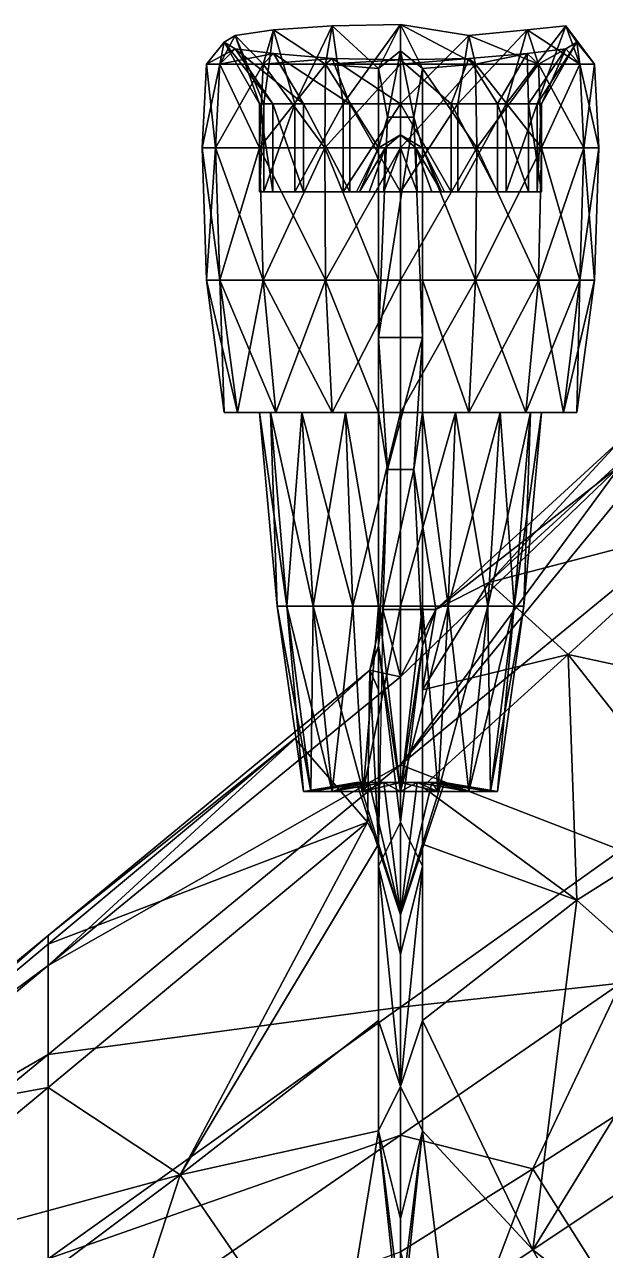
# Model space of a CAD drawing. Header units: metres. Extents: x -98 to 98, y -139 to 92.
# Drawn here: x -79.53 to -66.35, y -44.72 to -16.9 of the extents above; entities that cross this region are included whole.
import ezdxf

# ---------------------------------------------------------------- set-up
doc = ezdxf.new("R2010")
doc.units = ezdxf.units.M

msp = doc.modelspace()

# ---------------------------------------------------------------- linework, layer by layer
for points in [[(-73.4, -18.7, -8.1), (-73.88, -17.02, -7.6), (-72.55, -16.93, -6.7)], [(-72.55, -16.93, -6.7), (-73.88, -17.02, -7.6), (-72.7, -17.8, -6.12)], [(-72.3, -18.7, -7.3), (-73.4, -18.7, -8.1), (-72.55, -16.93, -6.7)], [(-72.55, -16.93, -6.7), (-72.7, -17.8, -6.12), (-71.5, -17.9, -5.8)], [(-72.3, -18.7, -7.3), (-72.55, -16.93, -6.7), (-71, -16.9, -6.4)], [(-71, -16.9, -6.4), (-72.55, -16.93, -6.7), (-71.5, -17.9, -5.8)], [(-71, -18.7, -7), (-72.3, -18.7, -7.3), (-71, -16.9, -6.4)], [(-71, -16.9, -6.4), (-71.5, -17.9, -5.8), (-71, -17.5, -5.6)], [(-71, -18.7, -7), (-71, -16.9, -6.4), (-69.45, -17.15, -6.7)], [(-69.45, -17.15, -6.7), (-71, -16.9, -6.4), (-69.3, -17.8, -6.12)], [(-71, -16.9, -6.4), (-70.5, -17.9, -5.8), (-69.3, -17.8, -6.12)], [(-70.5, -17.9, -5.8), (-71, -16.9, -6.4), (-71, -17.5, -5.6)], [(-67.9, -18.7, -9.15), (-68.6, -18.7, -8.1), (-67.25, -16.93, -8.9)], [(-68.6, -18.7, -8.1), (-68.13, -17.02, -7.6), (-67.25, -16.93, -8.9)], [(-67.25, -16.93, -8.9), (-68.13, -17.02, -7.6), (-66.93, -17.8, -8.5)], [(-67.9, -18.7, -9.15), (-67.25, -16.93, -8.9), (-67, -17.3, -10.4)], [(-67, -17.3, -10.4), (-67.25, -16.93, -8.9), (-66.6, -17.8, -10.2)], [(-67.25, -16.93, -8.9), (-66.93, -17.8, -8.5), (-66.6, -17.8, -10.2)], [(-74.75, -17.15, -8.9), (-75.1, -17.8, -8.5), (-74.12, -17.8, -7.08)], [(-74.75, -17.15, -8.9), (-75, -17.3, -10.4), (-75.1, -17.8, -8.5)], [(-74.2, -18.7, -10.2), (-75, -17.3, -10.4), (-74.75, -17.15, -8.9)], [(-74.1, -18.7, -9.15), (-74.75, -17.15, -8.9), (-73.88, -17.02, -7.6)], [(-73.88, -17.02, -7.6), (-74.75, -17.15, -8.9), (-74.12, -17.8, -7.08)], [(-74.1, -18.7, -9.15), (-74.2, -18.7, -10.2), (-74.75, -17.15, -8.9)], [(-73.88, -17.02, -7.6), (-74.12, -17.8, -7.08), (-72.7, -17.8, -6.12)], [(-73.4, -18.7, -8.1), (-74.1, -18.7, -9.15), (-73.88, -17.02, -7.6)], [(-69.7, -18.7, -7.3), (-71, -18.7, -7), (-69.45, -17.15, -6.7)], [(-68.6, -18.7, -8.1), (-69.7, -18.7, -7.3), (-68.13, -17.02, -7.6)], [(-69.7, -18.7, -7.3), (-69.45, -17.15, -6.7), (-68.13, -17.02, -7.6)], [(-68.13, -17.02, -7.6), (-69.45, -17.15, -6.7), (-67.87, -17.8, -7.08)], [(-69.45, -17.15, -6.7), (-69.3, -17.8, -6.12), (-67.87, -17.8, -7.08)], [(-68.13, -17.02, -7.6), (-67.87, -17.8, -7.08), (-66.93, -17.8, -8.5)], [(-75, -17.3, -10.4), (-75.4, -17.8, -10.2), (-75.1, -17.8, -8.5)], [(-75, -17.3, -10.4), (-74.75, -17.45, -11.9), (-75.4, -17.8, -10.2)], [(-74.75, -17.45, -11.9), (-75.1, -17.8, -11.9), (-75.4, -17.8, -10.2)], [(-74.75, -17.45, -11.9), (-73.88, -17.56, -13), (-75.1, -17.8, -11.9)], [(-74.2, -18.7, -10.2), (-73.9, -18.7, -11.6), (-75, -17.3, -10.4)], [(-73.9, -18.7, -11.6), (-74.75, -17.45, -11.9), (-75, -17.3, -10.4)], [(-73.9, -18.7, -11.6), (-73.2, -18.7, -12.6), (-74.75, -17.45, -11.9)], [(-73.2, -18.7, -12.6), (-73.88, -17.56, -13), (-74.75, -17.45, -11.9)], [(-71, -17.5, -5.6), (-71.5, -17.9, -5.8), (-71.3, -19, -4.8)], [(-71, -17.5, -5.6), (-71.3, -19, -4.8), (-70.7, -19, -4.8)], [(-70.5, -17.9, -5.8), (-71, -17.5, -5.6), (-70.7, -19, -4.8)], [(-68.1, -18.7, -11.6), (-67.25, -17.45, -11.9), (-68.13, -17.56, -13)], [(-68.13, -17.56, -13), (-67.25, -17.45, -11.9), (-67.87, -17.8, -13.33)], [(-68.1, -18.7, -11.6), (-67.8, -18.7, -10.2), (-67.25, -17.45, -11.9)], [(-67.8, -18.7, -10.2), (-67.9, -18.7, -9.15), (-67, -17.3, -10.4)], [(-67.25, -17.45, -11.9), (-66.93, -17.8, -11.9), (-67.87, -17.8, -13.33)], [(-67.8, -18.7, -10.2), (-67, -17.3, -10.4), (-67.25, -17.45, -11.9)], [(-67.25, -17.45, -11.9), (-67, -17.3, -10.4), (-66.93, -17.8, -11.9)], [(-67, -17.3, -10.4), (-66.6, -17.8, -10.2), (-66.93, -17.8, -11.9)], [(-75.2, -19.7, -11.95), (-75.5, -19.7, -10.2), (-75.1, -17.8, -11.9)], [(-75.5, -19.7, -10.2), (-75.4, -17.8, -10.2), (-75.1, -17.8, -11.9)], [(-75.5, -19.7, -10.2), (-75.2, -19.7, -8.46), (-75.4, -17.8, -10.2)], [(-75.2, -19.7, -8.46), (-75.1, -17.8, -8.5), (-75.4, -17.8, -10.2)], [(-74.2, -19.7, -13.4), (-75.2, -19.7, -11.95), (-74.12, -17.8, -13.33)], [(-75.2, -19.7, -11.95), (-75.1, -17.8, -11.9), (-74.12, -17.8, -13.33)], [(-75.2, -19.7, -8.46), (-74.2, -19.7, -7), (-75.1, -17.8, -8.5)], [(-73.88, -17.56, -13), (-74.12, -17.8, -13.33), (-75.1, -17.8, -11.9)], [(-74.2, -19.7, -7), (-74.12, -17.8, -7.08), (-75.1, -17.8, -8.5)], [(-72.72, -19.7, -14.37), (-74.2, -19.7, -13.4), (-72.7, -17.8, -14.28)], [(-74.2, -19.7, -13.4), (-74.12, -17.8, -13.33), (-72.7, -17.8, -14.28)], [(-74.2, -19.7, -7), (-72.72, -19.7, -6.02), (-74.12, -17.8, -7.08)], [(-73.88, -17.56, -13), (-72.55, -17.67, -14.1), (-74.12, -17.8, -13.33)], [(-72.55, -17.67, -14.1), (-72.7, -17.8, -14.28), (-74.12, -17.8, -13.33)], [(-72.72, -19.7, -6.02), (-72.7, -17.8, -6.12), (-74.12, -17.8, -7.08)], [(-73.2, -18.7, -12.6), (-72.15, -18.7, -13.2), (-73.88, -17.56, -13)], [(-72.15, -18.7, -13.2), (-72.55, -17.67, -14.1), (-73.88, -17.56, -13)], [(-71, -19.7, -14.7), (-72.72, -19.7, -14.37), (-71, -17.8, -14.7)], [(-72.72, -19.7, -14.37), (-72.7, -17.8, -14.28), (-71, -17.8, -14.7)], [(-72.72, -19.7, -6.02), (-71.5, -19.7, -5.7), (-72.7, -17.8, -6.12)], [(-72.55, -17.67, -14.1), (-71, -17.7, -14.4), (-72.7, -17.8, -14.28)], [(-71, -17.7, -14.4), (-71, -17.8, -14.7), (-72.7, -17.8, -14.28)], [(-71.5, -19.7, -5.7), (-71.5, -17.9, -5.8), (-72.7, -17.8, -6.12)], [(-72.15, -18.7, -13.2), (-71, -18.7, -13.4), (-72.55, -17.67, -14.1)], [(-71, -18.7, -13.4), (-71, -17.7, -14.4), (-72.55, -17.67, -14.1)], [(-69.85, -18.7, -13.2), (-69.45, -17.67, -14.1), (-71, -17.7, -14.4)], [(-71, -17.7, -14.4), (-69.45, -17.67, -14.1), (-71, -17.8, -14.7)], [(-69.45, -17.67, -14.1), (-69.3, -17.8, -14.28), (-71, -17.8, -14.7)], [(-71, -18.7, -13.4), (-69.85, -18.7, -13.2), (-71, -17.7, -14.4)], [(-69.27, -19.7, -14.37), (-71, -19.7, -14.7), (-69.3, -17.8, -14.28)], [(-71, -19.7, -14.7), (-71, -17.8, -14.7), (-69.3, -17.8, -14.28)], [(-69.27, -19.7, -6.02), (-69.3, -17.8, -6.12), (-70.5, -17.9, -5.8)], [(-69.85, -18.7, -13.2), (-68.8, -18.7, -12.6), (-69.45, -17.67, -14.1)], [(-68.8, -18.7, -12.6), (-68.13, -17.56, -13), (-69.45, -17.67, -14.1)], [(-69.45, -17.67, -14.1), (-68.13, -17.56, -13), (-69.3, -17.8, -14.28)], [(-68.13, -17.56, -13), (-67.87, -17.8, -13.33), (-69.3, -17.8, -14.28)], [(-69.27, -19.7, -6.02), (-67.8, -19.7, -7), (-69.3, -17.8, -6.12)], [(-67.8, -19.7, -7), (-67.87, -17.8, -7.08), (-69.3, -17.8, -6.12)], [(-69.27, -19.7, -14.37), (-69.3, -17.8, -14.28), (-67.87, -17.8, -13.33)], [(-67.8, -19.7, -13.4), (-69.27, -19.7, -14.37), (-67.87, -17.8, -13.33)], [(-68.8, -18.7, -12.6), (-68.1, -18.7, -11.6), (-68.13, -17.56, -13)], [(-67.8, -19.7, -7), (-66.84, -19.7, -8.46), (-67.87, -17.8, -7.08)], [(-66.84, -19.7, -8.46), (-66.93, -17.8, -8.5), (-67.87, -17.8, -7.08)], [(-67.8, -19.7, -13.4), (-67.87, -17.8, -13.33), (-66.93, -17.8, -11.9)], [(-66.84, -19.7, -11.95), (-67.8, -19.7, -13.4), (-66.93, -17.8, -11.9)], [(-66.84, -19.7, -8.46), (-66.5, -19.7, -10.2), (-66.93, -17.8, -8.5)], [(-66.5, -19.7, -10.2), (-66.6, -17.8, -10.2), (-66.93, -17.8, -8.5)], [(-66.84, -19.7, -11.95), (-66.93, -17.8, -11.9), (-66.6, -17.8, -10.2)], [(-66.5, -19.7, -10.2), (-66.84, -19.7, -11.95), (-66.6, -17.8, -10.2)], [(-71.5, -17.9, -5.8), (-71.5, -19.7, -5.7), (-71.3, -19, -4.8)], [(-70.5, -19.7, -5.7), (-70.5, -17.9, -5.8), (-70.7, -19, -4.8)], [(-70.5, -19.7, -5.7), (-69.27, -19.7, -6.02), (-70.5, -17.9, -5.8)], [(-74.1, -20.7, -9.15), (-74.2, -20.7, -10.2), (-74.1, -18.7, -9.15)], [(-74.2, -20.7, -10.2), (-74.2, -18.7, -10.2), (-74.1, -18.7, -9.15)], [(-74.2, -20.7, -10.2), (-73.9, -20.7, -11.6), (-74.2, -18.7, -10.2)], [(-73.9, -20.7, -11.6), (-73.9, -18.7, -11.6), (-74.2, -18.7, -10.2)], [(-73.4, -20.7, -8.1), (-74.1, -20.7, -9.15), (-73.4, -18.7, -8.1)], [(-74.1, -20.7, -9.15), (-74.1, -18.7, -9.15), (-73.4, -18.7, -8.1)], [(-73.9, -20.7, -11.6), (-73.2, -20.7, -12.6), (-73.9, -18.7, -11.6)], [(-73.2, -20.7, -12.6), (-73.2, -18.7, -12.6), (-73.9, -18.7, -11.6)], [(-72.3, -20.7, -7.3), (-73.4, -20.7, -8.1), (-72.3, -18.7, -7.3)], [(-73.4, -20.7, -8.1), (-73.4, -18.7, -8.1), (-72.3, -18.7, -7.3)], [(-73.2, -20.7, -12.6), (-72.15, -20.7, -13.2), (-73.2, -18.7, -12.6)], [(-72.15, -20.7, -13.2), (-72.15, -18.7, -13.2), (-73.2, -18.7, -12.6)], [(-71, -20.7, -7), (-72.3, -20.7, -7.3), (-71, -18.7, -7)], [(-72.3, -20.7, -7.3), (-72.3, -18.7, -7.3), (-71, -18.7, -7)], [(-72.15, -20.7, -13.2), (-71, -20.7, -13.4), (-72.15, -18.7, -13.2)], [(-71, -20.7, -13.4), (-71, -18.7, -13.4), (-72.15, -18.7, -13.2)], [(-71, -20.7, -13.4), (-69.85, -20.7, -13.2), (-71, -18.7, -13.4)], [(-69.85, -20.7, -13.2), (-69.85, -18.7, -13.2), (-71, -18.7, -13.4)], [(-69.7, -20.7, -7.3), (-71, -20.7, -7), (-69.7, -18.7, -7.3)], [(-71, -20.7, -7), (-71, -18.7, -7), (-69.7, -18.7, -7.3)], [(-69.85, -20.7, -13.2), (-68.8, -20.7, -12.6), (-69.85, -18.7, -13.2)], [(-68.8, -20.7, -12.6), (-68.8, -18.7, -12.6), (-69.85, -18.7, -13.2)], [(-68.6, -20.7, -8.1), (-69.7, -20.7, -7.3), (-68.6, -18.7, -8.1)], [(-69.7, -20.7, -7.3), (-69.7, -18.7, -7.3), (-68.6, -18.7, -8.1)], [(-68.8, -20.7, -12.6), (-68.1, -20.7, -11.6), (-68.8, -18.7, -12.6)], [(-68.1, -20.7, -11.6), (-68.1, -18.7, -11.6), (-68.8, -18.7, -12.6)], [(-67.9, -20.7, -9.15), (-68.6, -20.7, -8.1), (-67.9, -18.7, -9.15)], [(-68.6, -20.7, -8.1), (-68.6, -18.7, -8.1), (-67.9, -18.7, -9.15)], [(-68.1, -20.7, -11.6), (-67.8, -20.7, -10.2), (-68.1, -18.7, -11.6)], [(-67.8, -20.7, -10.2), (-67.8, -18.7, -10.2), (-68.1, -18.7, -11.6)], [(-67.8, -20.7, -10.2), (-67.9, -20.7, -9.15), (-67.8, -18.7, -10.2)], [(-67.9, -20.7, -9.15), (-67.9, -18.7, -9.15), (-67.8, -18.7, -10.2)], [(-71.3, -19, -4.8), (-71.5, -19.7, -5.7), (-71.5, -24, -3.4)], [(-71.5, -24, -3.4), (-70.5, -24, -3.4), (-70.7, -19, -4.8)], [(-71.3, -19, -4.8), (-71.5, -24, -3.4), (-70.7, -19, -4.8)], [(-70.5, -19.7, -5.7), (-70.7, -19, -4.8), (-70.5, -24, -3.4)], [(-71.5, -19.7, -10.2), (-71.35, -19.7, -9.85), (-71, -19.4, -10.2)], [(-71.35, -19.7, -10.55), (-71.5, -19.7, -10.2), (-71, -19.4, -10.2)], [(-71.35, -19.7, -9.85), (-71, -19.7, -9.7), (-71, -19.4, -10.2)], [(-71, -19.7, -10.7), (-71.35, -19.7, -10.55), (-71, -19.4, -10.2)], [(-70.65, -19.7, -10.55), (-71, -19.7, -10.7), (-71, -19.4, -10.2)], [(-70.5, -19.7, -10.2), (-70.65, -19.7, -10.55), (-71, -19.4, -10.2)], [(-70.65, -19.7, -9.85), (-70.5, -19.7, -10.2), (-71, -19.4, -10.2)], [(-71, -19.7, -9.7), (-70.65, -19.7, -9.85), (-71, -19.4, -10.2)], [(-75.4, -22.7, -10.2), (-75.5, -19.7, -10.2), (-75.2, -19.7, -11.95)], [(-75.4, -22.7, -10.2), (-75.1, -22.7, -8.5), (-75.5, -19.7, -10.2)], [(-75.1, -22.7, -8.5), (-75.2, -19.7, -8.46), (-75.5, -19.7, -10.2)], [(-75.1, -22.7, -11.9), (-75.4, -22.7, -10.2), (-75.2, -19.7, -11.95)], [(-75.1, -22.7, -11.9), (-75.2, -19.7, -11.95), (-74.2, -19.7, -13.4)], [(-75.1, -22.7, -8.5), (-74.12, -22.7, -7.08), (-75.2, -19.7, -8.46)], [(-74.12, -22.7, -7.08), (-74.2, -19.7, -7), (-75.2, -19.7, -8.46)], [(-74.12, -22.7, -13.33), (-75.1, -22.7, -11.9), (-74.2, -19.7, -13.4)], [(-74.12, -22.7, -13.33), (-74.2, -19.7, -13.4), (-72.72, -19.7, -14.37)], [(-74.12, -22.7, -7.08), (-72.7, -22.7, -6.12), (-74.2, -19.7, -7)], [(-72.7, -22.7, -6.12), (-72.72, -19.7, -6.02), (-74.2, -19.7, -7)], [(-72.7, -22.7, -14.28), (-74.12, -22.7, -13.33), (-72.72, -19.7, -14.37)], [(-72.7, -22.7, -14.28), (-72.72, -19.7, -14.37), (-71, -19.7, -14.7)], [(-72.7, -22.7, -6.12), (-71.5, -22.7, -5.8), (-72.72, -19.7, -6.02)], [(-71.5, -22.7, -5.8), (-71.5, -19.7, -5.7), (-72.72, -19.7, -6.02)], [(-71, -22.7, -14.7), (-72.7, -22.7, -14.28), (-71, -19.7, -14.7)], [(-71.5, -19.7, -10.2), (-72, -20.7, -10.2), (-71.93, -20.7, -9.82)], [(-71.5, -19.7, -10.2), (-71.93, -20.7, -10.58), (-72, -20.7, -10.2)], [(-71.35, -19.7, -9.85), (-71.93, -20.7, -9.82), (-71.71, -20.7, -9.5)], [(-71.35, -19.7, -9.85), (-71.5, -19.7, -10.2), (-71.93, -20.7, -9.82)], [(-71.5, -19.7, -10.2), (-71.35, -19.7, -10.55), (-71.93, -20.7, -10.58)], [(-71.35, -19.7, -10.55), (-71.71, -20.7, -10.91), (-71.93, -20.7, -10.58)], [(-71.35, -19.7, -9.85), (-71.71, -20.7, -9.5), (-71.38, -20.7, -9.28)], [(-71.35, -19.7, -10.55), (-71.38, -20.7, -11.13), (-71.71, -20.7, -10.91)], [(-71.5, -19.7, -5.7), (-71.5, -22.7, -5.8), (-71.5, -24, -3.4)], [(-71, -19.7, -9.7), (-71.38, -20.7, -9.28), (-71, -20.7, -9.2)], [(-71, -19.7, -9.7), (-71.35, -19.7, -9.85), (-71.38, -20.7, -9.28)], [(-71.35, -19.7, -10.55), (-71, -19.7, -10.7), (-71.38, -20.7, -11.13)], [(-71, -19.7, -10.7), (-71, -20.7, -11.2), (-71.38, -20.7, -11.13)], [(-71, -19.7, -10.7), (-70.62, -20.7, -11.13), (-71, -20.7, -11.2)], [(-71, -19.7, -10.7), (-70.65, -19.7, -10.55), (-70.62, -20.7, -11.13)], [(-70.65, -19.7, -9.85), (-71, -19.7, -9.7), (-70.62, -20.7, -9.28)], [(-71, -19.7, -9.7), (-71, -20.7, -9.2), (-70.62, -20.7, -9.28)], [(-69.3, -22.7, -14.28), (-71, -22.7, -14.7), (-69.27, -19.7, -14.37)], [(-71, -22.7, -14.7), (-71, -19.7, -14.7), (-69.27, -19.7, -14.37)], [(-70.65, -19.7, -10.55), (-70.29, -20.7, -10.91), (-70.62, -20.7, -11.13)], [(-70.65, -19.7, -10.55), (-70.07, -20.7, -10.58), (-70.29, -20.7, -10.91)], [(-70.65, -19.7, -10.55), (-70.5, -19.7, -10.2), (-70.07, -20.7, -10.58)], [(-70.5, -19.7, -10.2), (-70.65, -19.7, -9.85), (-70.07, -20.7, -9.82)], [(-70.65, -19.7, -9.85), (-70.29, -20.7, -9.5), (-70.07, -20.7, -9.82)], [(-70.65, -19.7, -9.85), (-70.62, -20.7, -9.28), (-70.29, -20.7, -9.5)], [(-70.5, -19.7, -10.2), (-70, -20.7, -10.2), (-70.07, -20.7, -10.58)], [(-70.5, -19.7, -10.2), (-70.07, -20.7, -9.82), (-70, -20.7, -10.2)], [(-70.5, -22.7, -5.8), (-69.3, -22.7, -6.12), (-70.5, -19.7, -5.7)], [(-69.3, -22.7, -6.12), (-69.27, -19.7, -6.02), (-70.5, -19.7, -5.7)], [(-70.5, -22.7, -5.8), (-70.5, -19.7, -5.7), (-70.5, -24, -3.4)], [(-69.3, -22.7, -6.12), (-67.87, -22.7, -7.08), (-69.27, -19.7, -6.02)], [(-67.87, -22.7, -13.33), (-69.3, -22.7, -14.28), (-67.8, -19.7, -13.4)], [(-69.3, -22.7, -14.28), (-69.27, -19.7, -14.37), (-67.8, -19.7, -13.4)], [(-67.87, -22.7, -7.08), (-67.8, -19.7, -7), (-69.27, -19.7, -6.02)], [(-67.87, -22.7, -7.08), (-66.93, -22.7, -8.5), (-67.8, -19.7, -7)], [(-66.93, -22.7, -11.9), (-67.87, -22.7, -13.33), (-66.84, -19.7, -11.95)], [(-67.87, -22.7, -13.33), (-67.8, -19.7, -13.4), (-66.84, -19.7, -11.95)], [(-66.93, -22.7, -8.5), (-66.84, -19.7, -8.46), (-67.8, -19.7, -7)], [(-66.93, -22.7, -8.5), (-66.6, -22.7, -10.2), (-66.84, -19.7, -8.46)], [(-66.6, -22.7, -10.2), (-66.93, -22.7, -11.9), (-66.5, -19.7, -10.2)], [(-66.93, -22.7, -11.9), (-66.84, -19.7, -11.95), (-66.5, -19.7, -10.2)], [(-66.6, -22.7, -10.2), (-66.5, -19.7, -10.2), (-66.84, -19.7, -8.46)], [(-72, -20.7, -10.2), (-71.93, -20.7, -10.58), (-74.2, -20.7, -10.2)], [(-72, -20.7, -10.2), (-74.2, -20.7, -10.2), (-74.1, -20.7, -9.15)], [(-71.93, -20.7, -10.58), (-73.9, -20.7, -11.6), (-74.2, -20.7, -10.2)], [(-71.93, -20.7, -9.82), (-72, -20.7, -10.2), (-74.1, -20.7, -9.15)], [(-71.93, -20.7, -9.82), (-74.1, -20.7, -9.15), (-73.4, -20.7, -8.1)], [(-71.93, -20.7, -10.58), (-71.71, -20.7, -10.91), (-73.9, -20.7, -11.6)], [(-71.71, -20.7, -10.91), (-73.2, -20.7, -12.6), (-73.9, -20.7, -11.6)], [(-71.71, -20.7, -9.5), (-71.93, -20.7, -9.82), (-73.4, -20.7, -8.1)], [(-71.71, -20.7, -9.5), (-73.4, -20.7, -8.1), (-72.3, -20.7, -7.3)], [(-71.71, -20.7, -10.91), (-71.38, -20.7, -11.13), (-73.2, -20.7, -12.6)], [(-71.38, -20.7, -11.13), (-72.15, -20.7, -13.2), (-73.2, -20.7, -12.6)], [(-71.38, -20.7, -9.28), (-71.71, -20.7, -9.5), (-72.3, -20.7, -7.3)], [(-71.38, -20.7, -9.28), (-72.3, -20.7, -7.3), (-71, -20.7, -7)], [(-71.38, -20.7, -11.13), (-71, -20.7, -11.2), (-72.15, -20.7, -13.2)], [(-71, -20.7, -11.2), (-71, -20.7, -13.4), (-72.15, -20.7, -13.2)], [(-71, -20.7, -9.2), (-71.38, -20.7, -9.28), (-71, -20.7, -7)], [(-71, -20.7, -11.2), (-70.62, -20.7, -11.13), (-71, -20.7, -13.4)], [(-70.62, -20.7, -9.28), (-71, -20.7, -9.2), (-69.7, -20.7, -7.3)], [(-70.62, -20.7, -11.13), (-69.85, -20.7, -13.2), (-71, -20.7, -13.4)], [(-71, -20.7, -9.2), (-71, -20.7, -7), (-69.7, -20.7, -7.3)], [(-70.62, -20.7, -11.13), (-70.29, -20.7, -10.91), (-69.85, -20.7, -13.2)], [(-70.29, -20.7, -9.5), (-70.62, -20.7, -9.28), (-68.6, -20.7, -8.1)], [(-70.62, -20.7, -9.28), (-69.7, -20.7, -7.3), (-68.6, -20.7, -8.1)], [(-70.29, -20.7, -10.91), (-70.07, -20.7, -10.58), (-68.8, -20.7, -12.6)], [(-70.07, -20.7, -9.82), (-70.29, -20.7, -9.5), (-67.9, -20.7, -9.15)], [(-70.29, -20.7, -10.91), (-68.8, -20.7, -12.6), (-69.85, -20.7, -13.2)], [(-70.29, -20.7, -9.5), (-68.6, -20.7, -8.1), (-67.9, -20.7, -9.15)], [(-70.07, -20.7, -10.58), (-70, -20.7, -10.2), (-68.1, -20.7, -11.6)], [(-70, -20.7, -10.2), (-70.07, -20.7, -9.82), (-67.8, -20.7, -10.2)], [(-70.07, -20.7, -10.58), (-68.1, -20.7, -11.6), (-68.8, -20.7, -12.6)], [(-70.07, -20.7, -9.82), (-67.9, -20.7, -9.15), (-67.8, -20.7, -10.2)], [(-70, -20.7, -10.2), (-67.8, -20.7, -10.2), (-68.1, -20.7, -11.6)], [(-75, -25.7, -10.2), (-75.4, -22.7, -10.2), (-75.1, -22.7, -11.9)], [(-75, -25.7, -10.2), (-74.7, -25.7, -8.68), (-75.4, -22.7, -10.2)], [(-74.7, -25.7, -8.68), (-75.1, -22.7, -8.5), (-75.4, -22.7, -10.2)], [(-74.7, -25.7, -11.75), (-75.1, -22.7, -11.9), (-74.12, -22.7, -13.33)], [(-74.7, -25.7, -11.75), (-75, -25.7, -10.2), (-75.1, -22.7, -11.9)], [(-74.7, -25.7, -8.68), (-73.83, -25.7, -7.35), (-75.1, -22.7, -8.5)], [(-73.83, -25.7, -7.35), (-74.12, -22.7, -7.08), (-75.1, -22.7, -8.5)], [(-73.83, -25.7, -13.05), (-74.7, -25.7, -11.75), (-74.12, -22.7, -13.33)], [(-73.83, -25.7, -13.05), (-74.12, -22.7, -13.33), (-72.7, -22.7, -14.28)], [(-73.83, -25.7, -7.35), (-72.55, -25.7, -6.5), (-74.12, -22.7, -7.08)], [(-72.55, -25.7, -6.5), (-72.7, -22.7, -6.12), (-74.12, -22.7, -7.08)], [(-72.55, -25.7, -13.9), (-73.83, -25.7, -13.05), (-72.7, -22.7, -14.28)], [(-72.55, -25.7, -13.9), (-72.7, -22.7, -14.28), (-71, -22.7, -14.7)], [(-72.55, -25.7, -6.5), (-71.5, -25.7, -6.2), (-72.7, -22.7, -6.12)], [(-71.5, -25.7, -6.2), (-71.5, -22.7, -5.8), (-72.7, -22.7, -6.12)], [(-71, -25.7, -14.2), (-72.55, -25.7, -13.9), (-71, -22.7, -14.7)], [(-71.5, -22.7, -5.8), (-71.5, -25.7, -6.2), (-71.5, -24, -3.4)], [(-69.45, -25.7, -13.9), (-71, -25.7, -14.2), (-69.3, -22.7, -14.28)], [(-71, -25.7, -14.2), (-71, -22.7, -14.7), (-69.3, -22.7, -14.28)], [(-70.5, -25.7, -6.2), (-69.45, -25.7, -6.5), (-70.5, -22.7, -5.8)], [(-69.45, -25.7, -6.5), (-69.3, -22.7, -6.12), (-70.5, -22.7, -5.8)], [(-70.5, -25.7, -6.2), (-70.5, -22.7, -5.8), (-70.5, -24, -3.4)], [(-69.45, -25.7, -6.5), (-68.16, -25.7, -7.35), (-69.3, -22.7, -6.12)], [(-68.16, -25.7, -13.05), (-69.45, -25.7, -13.9), (-67.87, -22.7, -13.33)], [(-69.45, -25.7, -13.9), (-69.3, -22.7, -14.28), (-67.87, -22.7, -13.33)], [(-68.16, -25.7, -7.35), (-67.87, -22.7, -7.08), (-69.3, -22.7, -6.12)], [(-68.16, -25.7, -7.35), (-67.3, -25.7, -8.68), (-67.87, -22.7, -7.08)], [(-67.3, -25.7, -11.75), (-68.16, -25.7, -13.05), (-66.93, -22.7, -11.9)], [(-68.16, -25.7, -13.05), (-67.87, -22.7, -13.33), (-66.93, -22.7, -11.9)], [(-67.3, -25.7, -8.68), (-66.93, -22.7, -8.5), (-67.87, -22.7, -7.08)], [(-67.3, -25.7, -8.68), (-67, -25.7, -10.2), (-66.93, -22.7, -8.5)], [(-67, -25.7, -10.2), (-67.3, -25.7, -11.75), (-66.6, -22.7, -10.2)], [(-67.3, -25.7, -11.75), (-66.93, -22.7, -11.9), (-66.6, -22.7, -10.2)], [(-67, -25.7, -10.2), (-66.6, -22.7, -10.2), (-66.93, -22.7, -8.5)], [(-71.5, -24, -3.4), (-71.5, -25.7, -4), (-71.3, -27, -2.6)], [(-71.5, -25.7, -6.2), (-71.5, -25.7, -4), (-71.5, -24, -3.4)], [(-71.5, -24, -3.4), (-71.3, -27, -2.6), (-70.5, -24, -3.4)], [(-71.3, -27, -2.6), (-70.7, -27, -2.6), (-70.5, -24, -3.4)], [(-70.5, -25.7, -4), (-70.5, -24, -3.4), (-70.7, -27, -2.6)], [(-70.5, -25.7, -4), (-70.5, -25.7, -6.2), (-70.5, -24, -3.4)], [(-64, -24.9765, -2.8314), (-69, -29.5647, -2.3804), (-66, -26.3207, -2.1109)], [(-64, -24.9765, -2.8314), (-64, -28.249, -3.2765), (-69, -29.5647, -2.3804)], [(-74.2, -25.7, -10.2), (-75, -25.7, -10.2), (-74.7, -25.7, -11.75)], [(-74.2, -25.7, -10.2), (-73.95, -25.7, -8.98), (-75, -25.7, -10.2)], [(-73.95, -25.7, -8.98), (-74.7, -25.7, -8.68), (-75, -25.7, -10.2)], [(-73.95, -25.7, -11.45), (-74.7, -25.7, -11.75), (-73.83, -25.7, -13.05)], [(-73.95, -25.7, -11.45), (-74.2, -25.7, -10.2), (-74.7, -25.7, -11.75)], [(-73.95, -25.7, -8.98), (-73.24, -25.7, -7.95), (-74.7, -25.7, -8.68)], [(-73.24, -25.7, -7.95), (-73.83, -25.7, -7.35), (-74.7, -25.7, -8.68)], [(-73.8, -30.1, -10.2), (-74.2, -25.7, -10.2), (-73.95, -25.7, -11.45)], [(-73.8, -30.1, -10.2), (-73.58, -30.1, -9.13), (-74.2, -25.7, -10.2)], [(-73.58, -30.1, -9.13), (-73.95, -25.7, -8.98), (-74.2, -25.7, -10.2)], [(-73.24, -25.7, -12.46), (-73.95, -25.7, -11.45), (-73.83, -25.7, -13.05)], [(-73.58, -30.1, -11.28), (-73.95, -25.7, -11.45), (-73.24, -25.7, -12.46)], [(-73.58, -30.1, -11.28), (-73.8, -30.1, -10.2), (-73.95, -25.7, -11.45)], [(-73.58, -30.1, -9.13), (-72.98, -30.1, -8.22), (-73.95, -25.7, -8.98)], [(-72.98, -30.1, -8.22), (-73.24, -25.7, -7.95), (-73.95, -25.7, -8.98)], [(-73.24, -25.7, -12.46), (-73.83, -25.7, -13.05), (-72.55, -25.7, -13.9)], [(-73.24, -25.7, -7.95), (-72.25, -25.7, -7.25), (-73.83, -25.7, -7.35)], [(-72.25, -25.7, -7.25), (-72.55, -25.7, -6.5), (-73.83, -25.7, -7.35)], [(-72.98, -30.1, -12.18), (-73.58, -30.1, -11.28), (-73.24, -25.7, -12.46)], [(-72.25, -25.7, -13.15), (-73.24, -25.7, -12.46), (-72.55, -25.7, -13.9)], [(-72.98, -30.1, -12.18), (-73.24, -25.7, -12.46), (-72.25, -25.7, -13.15)], [(-72.98, -30.1, -8.22), (-72.08, -30.1, -7.62), (-73.24, -25.7, -7.95)], [(-72.08, -30.1, -7.62), (-72.25, -25.7, -7.25), (-73.24, -25.7, -7.95)], [(-72.08, -30.1, -12.78), (-72.98, -30.1, -12.18), (-72.25, -25.7, -13.15)], [(-72.25, -25.7, -13.15), (-72.55, -25.7, -13.9), (-71, -25.7, -14.2)], [(-72.25, -25.7, -7.25), (-71.5, -25.7, -7), (-72.55, -25.7, -6.5)], [(-71.5, -25.7, -7), (-71.5, -25.7, -6.2), (-72.55, -25.7, -6.5)], [(-71, -25.7, -13.4), (-72.25, -25.7, -13.15), (-71, -25.7, -14.2)], [(-72.08, -30.1, -12.78), (-72.25, -25.7, -13.15), (-71, -25.7, -13.4)], [(-72.08, -30.1, -7.62), (-71.5, -30.1, -7.4), (-72.25, -25.7, -7.25)], [(-71.5, -30.1, -7.4), (-71.5, -25.7, -7), (-72.25, -25.7, -7.25)], [(-71, -30.1, -13), (-72.08, -30.1, -12.78), (-71, -25.7, -13.4)], [(-71.5, -25.7, -7), (-71.5, -30.1, -7.4), (-71.5, -31, -4)], [(-71.5, -25.7, -6.2), (-71.5, -25.7, -7), (-71.5, -31, -4)], [(-71.5, -25.7, -4), (-71.5, -25.7, -6.2), (-71.5, -31, -4)], [(-71.3, -27, -2.6), (-71.5, -25.7, -4), (-71.5, -31, -4)], [(-69.75, -25.7, -13.15), (-71, -25.7, -13.4), (-69.45, -25.7, -13.9)], [(-71, -25.7, -13.4), (-71, -25.7, -14.2), (-69.45, -25.7, -13.9)], [(-69.92, -30.1, -12.78), (-71, -30.1, -13), (-69.75, -25.7, -13.15)], [(-71, -30.1, -13), (-71, -25.7, -13.4), (-69.75, -25.7, -13.15)], [(-70.5, -25.7, -4), (-70.7, -27, -2.6), (-70.5, -31, -4)], [(-70.5, -25.7, -7), (-69.75, -25.7, -7.25), (-70.5, -25.7, -6.2)], [(-69.75, -25.7, -7.25), (-69.45, -25.7, -6.5), (-70.5, -25.7, -6.2)], [(-70.5, -30.1, -7.4), (-69.92, -30.1, -7.62), (-70.5, -25.7, -7)], [(-69.92, -30.1, -7.62), (-69.75, -25.7, -7.25), (-70.5, -25.7, -7)], [(-70.5, -30.1, -7.4), (-70.5, -25.7, -7), (-70.5, -31, -4)], [(-70.5, -25.7, -7), (-70.5, -25.7, -6.2), (-70.5, -31, -4)], [(-70.5, -25.7, -6.2), (-70.5, -25.7, -4), (-70.5, -31, -4)], [(-69.92, -30.1, -7.62), (-69.02, -30.1, -8.22), (-69.75, -25.7, -7.25)], [(-69.02, -30.1, -12.18), (-69.92, -30.1, -12.78), (-68.74, -25.7, -12.46)], [(-69.92, -30.1, -12.78), (-69.75, -25.7, -13.15), (-68.74, -25.7, -12.46)], [(-69.75, -25.7, -7.25), (-68.74, -25.7, -7.95), (-69.45, -25.7, -6.5)], [(-68.74, -25.7, -12.46), (-69.75, -25.7, -13.15), (-68.16, -25.7, -13.05)], [(-69.75, -25.7, -13.15), (-69.45, -25.7, -13.9), (-68.16, -25.7, -13.05)], [(-69.02, -30.1, -8.22), (-68.74, -25.7, -7.95), (-69.75, -25.7, -7.25)], [(-68.74, -25.7, -7.95), (-68.16, -25.7, -7.35), (-69.45, -25.7, -6.5)], [(-69.02, -30.1, -8.22), (-68.42, -30.1, -9.13), (-68.74, -25.7, -7.95)], [(-68.42, -30.1, -11.28), (-69.02, -30.1, -12.18), (-68.05, -25.7, -11.45)], [(-69.02, -30.1, -12.18), (-68.74, -25.7, -12.46), (-68.05, -25.7, -11.45)], [(-68.74, -25.7, -7.95), (-68.05, -25.7, -8.98), (-68.16, -25.7, -7.35)], [(-68.05, -25.7, -11.45), (-68.74, -25.7, -12.46), (-67.3, -25.7, -11.75)], [(-68.74, -25.7, -12.46), (-68.16, -25.7, -13.05), (-67.3, -25.7, -11.75)], [(-68.42, -30.1, -9.13), (-68.05, -25.7, -8.98), (-68.74, -25.7, -7.95)], [(-68.42, -30.1, -9.13), (-68.2, -30.1, -10.2), (-68.05, -25.7, -8.98)], [(-68.2, -30.1, -10.2), (-68.42, -30.1, -11.28), (-67.8, -25.7, -10.2)], [(-68.42, -30.1, -11.28), (-68.05, -25.7, -11.45), (-67.8, -25.7, -10.2)], [(-68.2, -30.1, -10.2), (-67.8, -25.7, -10.2), (-68.05, -25.7, -8.98)], [(-68.05, -25.7, -8.98), (-67.3, -25.7, -8.68), (-68.16, -25.7, -7.35)], [(-68.05, -25.7, -8.98), (-67.8, -25.7, -10.2), (-67.3, -25.7, -8.68)], [(-67.8, -25.7, -10.2), (-68.05, -25.7, -11.45), (-67, -25.7, -10.2)], [(-68.05, -25.7, -11.45), (-67.3, -25.7, -11.75), (-67, -25.7, -10.2)], [(-67.8, -25.7, -10.2), (-67, -25.7, -10.2), (-67.3, -25.7, -8.68)], [(-66, -26.9, -1.15), (-66, -26.3207, -2.1109), (-70.2, -30.1767, -1.8338)], [(-69, -29.5647, -2.3804), (-70.2, -30.1767, -1.8338), (-66, -26.3207, -2.1109)], [(-71, -31.7, -0.7), (-66, -26.9, -1.15), (-70.2, -30.1767, -1.8338)], [(-71, -33.7, -0.3), (-66, -26.9, -1.15), (-71, -31.7, -0.7)], [(-71, -33.7, -0.3), (-66, -27.6, -0.8), (-66, -26.9, -1.15)], [(-71.3, -27, -2.6), (-71.5, -31, -4), (-71.4, -30.1767, -1.8338)], [(-71.4, -30.1767, -1.8338), (-70.2, -30.1767, -1.8338), (-70.7, -27, -2.6)], [(-71.3, -27, -2.6), (-71.4, -30.1767, -1.8338), (-70.7, -27, -2.6)], [(-70.5, -31, -4), (-70.7, -27, -2.6), (-70.2, -30.1767, -1.8338)], [(-71, -33.7, -0.3), (-66, -29.5922, -0.3588), (-66, -27.6, -0.8)], [(-64, -28.249, -3.2765), (-67.2, -31.198, -3.0129), (-69, -29.5647, -2.3804)], [(-63.5, -32, -2.8), (-67.2, -31.198, -3.0129), (-64, -28.249, -3.2765)], [(-66, -29.5922, -0.3588), (-71, -33.7, -0.3), (-66, -35.6313, -0.1176)], [(-69, -29.5647, -2.3804), (-67.2, -31.198, -3.0129), (-70.5, -32, -2.3)], [(-70.2, -30.1767, -1.8338), (-69, -29.5647, -2.3804), (-70.5, -32, -2.3)], [(-73.2, -34.3, -10.2), (-73.8, -30.1, -10.2), (-73.58, -30.1, -11.28)], [(-73.2, -34.3, -10.2), (-73.04, -34.3, -9.35), (-73.8, -30.1, -10.2)], [(-73.04, -34.3, -9.35), (-73.58, -30.1, -9.13), (-73.8, -30.1, -10.2)], [(-73.04, -34.3, -11.05), (-73.58, -30.1, -11.28), (-72.98, -30.1, -12.18)], [(-73.04, -34.3, -11.05), (-73.2, -34.3, -10.2), (-73.58, -30.1, -11.28)], [(-73.04, -34.3, -9.35), (-72.55, -34.3, -8.65), (-73.58, -30.1, -9.13)], [(-72.55, -34.3, -8.65), (-72.98, -30.1, -8.22), (-73.58, -30.1, -9.13)], [(-72.55, -34.3, -11.75), (-73.04, -34.3, -11.05), (-72.98, -30.1, -12.18)], [(-72.55, -34.3, -11.75), (-72.98, -30.1, -12.18), (-72.08, -30.1, -12.78)], [(-72.55, -34.3, -8.65), (-71.85, -34.3, -8.15), (-72.98, -30.1, -8.22)], [(-71.85, -34.3, -8.15), (-72.08, -30.1, -7.62), (-72.98, -30.1, -8.22)], [(-71.85, -34.3, -12.22), (-72.55, -34.3, -11.75), (-72.08, -30.1, -12.78)], [(-71.85, -34.3, -12.22), (-72.08, -30.1, -12.78), (-71, -30.1, -13)], [(-71.5, -30.1, -7.4), (-72.08, -30.1, -7.62), (-71.85, -34.3, -8.15)], [(-71, -34.3, -12.4), (-71.85, -34.3, -12.22), (-71, -30.1, -13)], [(-71, -34.3, -8), (-71.5, -30.1, -7.4), (-71.85, -34.3, -8.15)], [(-71.7, -31.5538, -1.7349), (-71, -31.7, -0.7), (-71.4, -30.1767, -1.8338)], [(-71.7, -31.5538, -1.7349), (-71.4, -30.1767, -1.8338), (-71.5, -35.5, -2.5)], [(-71.4, -30.1767, -1.8338), (-71.5, -31, -4), (-71.7, -31.5538, -1.7349)], [(-71.5, -30.1, -7.4), (-71, -34.3, -8), (-71.5, -31, -4)], [(-71, -31.7, -0.7), (-70.2, -30.1767, -1.8338), (-71.4, -30.1767, -1.8338)], [(-71, -34.3, -8), (-70.15, -34.3, -8.15), (-70.5, -30.1, -7.4)], [(-70.15, -34.3, -12.22), (-71, -34.3, -12.4), (-69.92, -30.1, -12.78)], [(-71, -34.3, -12.4), (-71, -30.1, -13), (-69.92, -30.1, -12.78)], [(-71, -34.3, -8), (-70.5, -30.1, -7.4), (-70.5, -31, -4)], [(-70.15, -34.3, -8.15), (-69.92, -30.1, -7.62), (-70.5, -30.1, -7.4)], [(-70.5, -31, -4), (-70.2, -30.1767, -1.8338), (-70.5, -32, -2.3)], [(-70.15, -34.3, -8.15), (-69.45, -34.3, -8.65), (-69.92, -30.1, -7.62)], [(-69.45, -34.3, -11.75), (-70.15, -34.3, -12.22), (-69.02, -30.1, -12.18)], [(-70.15, -34.3, -12.22), (-69.92, -30.1, -12.78), (-69.02, -30.1, -12.18)], [(-69.45, -34.3, -8.65), (-69.02, -30.1, -8.22), (-69.92, -30.1, -7.62)], [(-69.45, -34.3, -8.65), (-68.96, -34.3, -9.35), (-69.02, -30.1, -8.22)], [(-68.96, -34.3, -11.05), (-69.45, -34.3, -11.75), (-68.42, -30.1, -11.28)], [(-69.45, -34.3, -11.75), (-69.02, -30.1, -12.18), (-68.42, -30.1, -11.28)], [(-68.96, -34.3, -9.35), (-68.42, -30.1, -9.13), (-69.02, -30.1, -8.22)], [(-68.96, -34.3, -9.35), (-68.8, -34.3, -10.2), (-68.42, -30.1, -9.13)], [(-68.8, -34.3, -10.2), (-68.96, -34.3, -11.05), (-68.2, -30.1, -10.2)], [(-68.96, -34.3, -11.05), (-68.42, -30.1, -11.28), (-68.2, -30.1, -10.2)], [(-68.8, -34.3, -10.2), (-68.2, -30.1, -10.2), (-68.42, -30.1, -9.13)], [(-71.5, -31, -4), (-71.5, -32, -2.3), (-71.7, -31.5538, -1.7349)], [(-71, -35, -7.3), (-71.5, -36, -4), (-71.5, -31, -4)], [(-71, -34.3, -8), (-71, -35, -7.3), (-71.5, -31, -4)], [(-71.5, -31, -4), (-71.5, -36, -4), (-71.5, -32, -2.3)], [(-70.5, -36, -4), (-71, -35, -7.3), (-70.5, -31, -4)], [(-71, -35, -7.3), (-71, -34.3, -8), (-70.5, -31, -4)], [(-70.5, -36, -4), (-70.5, -31, -4), (-70.5, -32, -2.3)], [(-67, -36.77, -2.694), (-70.5, -34.2, -2.7), (-67.2, -31.198, -3.0129)], [(-67.2, -31.198, -3.0129), (-70.5, -34.2, -2.7), (-70.5, -32, -2.3)], [(-63.5, -32, -2.8), (-64.2, -35, -2.83), (-67.2, -31.198, -3.0129)], [(-64.2, -35, -2.83), (-67, -36.77, -2.694), (-67.2, -31.198, -3.0129)], [(-79, -38.25, -0.7), (-71, -31.7, -0.7), (-71.7, -31.5538, -1.7349)], [(-79, -37.5722, -1.2448), (-79, -38.25, -0.7), (-71.7, -31.5538, -1.7349)], [(-71.7, -31.5538, -1.7349), (-73.4, -33.1, -2), (-79, -37.5722, -1.2448)], [(-71, -33.7, -0.3), (-71, -31.7, -0.7), (-79, -38.25, -0.7)], [(-71.7, -31.5538, -1.7349), (-71.75, -35, -2.45), (-73.4, -33.1, -2)], [(-71.5, -35.5, -2.5), (-71.75, -35, -2.45), (-71.7, -31.5538, -1.7349)], [(-71.5, -35.5, -2.5), (-71.7, -31.5538, -1.7349), (-71.5, -32, -2.3)], [(-71.5, -36, -4), (-71.5, -35.5, -2.5), (-71.5, -32, -2.3)], [(-70.5, -36, -4), (-70.5, -32, -2.3), (-70.5, -34.2, -2.7)], [(-73.4, -33.1, -2), (-79, -37.7667, -1.6033), (-79, -37.5722, -1.2448)], [(-73.4, -33.1, -2), (-71.75, -35, -2.45), (-79, -37.7667, -1.6033)], [(-71, -33.7, -0.3), (-79, -40.2725, -0.2059), (-71, -39.2, 0)], [(-79, -40.2725, -0.2059), (-71, -33.7, -0.3), (-79, -38.25, -0.7)], [(-71, -33.7, -0.3), (-71, -39.2, 0), (-66, -35.6313, -0.1176)], [(-72, -34.1, -10.2), (-73.2, -34.3, -10.2), (-73.04, -34.3, -11.05)], [(-72, -34.1, -10.2), (-71.93, -34.1, -9.82), (-73.2, -34.3, -10.2)], [(-71.93, -34.1, -9.82), (-73.04, -34.3, -9.35), (-73.2, -34.3, -10.2)], [(-71.93, -34.1, -10.58), (-73.04, -34.3, -11.05), (-72.55, -34.3, -11.75)], [(-71.93, -34.1, -10.58), (-72, -34.1, -10.2), (-73.04, -34.3, -11.05)], [(-71.93, -34.1, -9.82), (-71.71, -34.1, -9.5), (-73.04, -34.3, -9.35)], [(-71.71, -34.1, -9.5), (-72.55, -34.3, -8.65), (-73.04, -34.3, -9.35)], [(-71.71, -34.1, -10.91), (-72.55, -34.3, -11.75), (-71.85, -34.3, -12.22)], [(-71.71, -34.1, -10.91), (-71.93, -34.1, -10.58), (-72.55, -34.3, -11.75)], [(-71.71, -34.1, -9.5), (-71.38, -34.1, -9.28), (-72.55, -34.3, -8.65)], [(-71.38, -34.1, -9.28), (-71.85, -34.3, -8.15), (-72.55, -34.3, -8.65)], [(-71.93, -34.1, -9.82), (-72, -34.1, -10.2), (-71, -37.1, -10.2)], [(-72, -34.1, -10.2), (-71.93, -34.1, -10.58), (-71, -37.1, -10.2)], [(-71.71, -34.1, -9.5), (-71.93, -34.1, -9.82), (-71, -37.1, -10.2)], [(-71.93, -34.1, -10.58), (-71.71, -34.1, -10.91), (-71, -37.1, -10.2)], [(-71.38, -34.1, -11.13), (-71.85, -34.3, -12.22), (-71, -34.3, -12.4)], [(-71.38, -34.1, -11.13), (-71.71, -34.1, -10.91), (-71.85, -34.3, -12.22)], [(-71.38, -34.1, -9.28), (-71, -34.1, -9.2), (-71.85, -34.3, -8.15)], [(-71, -34.1, -9.2), (-71, -34.3, -8), (-71.85, -34.3, -8.15)], [(-71.38, -34.1, -9.28), (-71.71, -34.1, -9.5), (-71, -37.1, -10.2)], [(-71.71, -34.1, -10.91), (-71.38, -34.1, -11.13), (-71, -37.1, -10.2)], [(-71, -34.1, -9.2), (-71.38, -34.1, -9.28), (-71, -37.1, -10.2)], [(-71.38, -34.1, -11.13), (-71, -34.1, -11.2), (-71, -37.1, -10.2)], [(-71, -34.1, -11.2), (-71.38, -34.1, -11.13), (-71, -34.3, -12.4)], [(-71, -34.1, -11.2), (-70.62, -34.1, -11.13), (-71, -37.1, -10.2)], [(-70.62, -34.1, -11.13), (-70.29, -34.1, -10.91), (-71, -37.1, -10.2)], [(-70.29, -34.1, -10.91), (-70.07, -34.1, -10.58), (-71, -37.1, -10.2)], [(-70.07, -34.1, -10.58), (-70, -34.1, -10.2), (-71, -37.1, -10.2)], [(-70, -34.1, -10.2), (-70.07, -34.1, -9.82), (-71, -37.1, -10.2)], [(-70.07, -34.1, -9.82), (-70.29, -34.1, -9.5), (-71, -37.1, -10.2)], [(-70.29, -34.1, -9.5), (-70.62, -34.1, -9.28), (-71, -37.1, -10.2)], [(-70.62, -34.1, -9.28), (-71, -34.1, -9.2), (-71, -37.1, -10.2)], [(-71, -34.1, -9.2), (-70.62, -34.1, -9.28), (-71, -34.3, -8)], [(-70.62, -34.1, -9.28), (-70.15, -34.3, -8.15), (-71, -34.3, -8)], [(-70.62, -34.1, -11.13), (-71, -34.1, -11.2), (-70.15, -34.3, -12.22)], [(-71, -34.1, -11.2), (-71, -34.3, -12.4), (-70.15, -34.3, -12.22)], [(-70.62, -34.1, -9.28), (-70.29, -34.1, -9.5), (-70.15, -34.3, -8.15)], [(-70.29, -34.1, -10.91), (-70.62, -34.1, -11.13), (-69.45, -34.3, -11.75)], [(-70.62, -34.1, -11.13), (-70.15, -34.3, -12.22), (-69.45, -34.3, -11.75)], [(-67, -36.77, -2.694), (-70.5, -35.5, -2.5), (-70.5, -34.2, -2.7)], [(-70.5, -36, -4), (-70.5, -34.2, -2.7), (-70.5, -35.5, -2.5)], [(-70.29, -34.1, -9.5), (-69.45, -34.3, -8.65), (-70.15, -34.3, -8.15)], [(-70.29, -34.1, -9.5), (-70.07, -34.1, -9.82), (-69.45, -34.3, -8.65)], [(-70.07, -34.1, -10.58), (-70.29, -34.1, -10.91), (-68.96, -34.3, -11.05)], [(-70.29, -34.1, -10.91), (-69.45, -34.3, -11.75), (-68.96, -34.3, -11.05)], [(-70.07, -34.1, -9.82), (-68.96, -34.3, -9.35), (-69.45, -34.3, -8.65)], [(-70.07, -34.1, -9.82), (-70, -34.1, -10.2), (-68.96, -34.3, -9.35)], [(-70, -34.1, -10.2), (-70.07, -34.1, -10.58), (-68.8, -34.3, -10.2)], [(-70.07, -34.1, -10.58), (-68.96, -34.3, -11.05), (-68.8, -34.3, -10.2)], [(-70, -34.1, -10.2), (-68.8, -34.3, -10.2), (-68.96, -34.3, -9.35)], [(-79, -41.0183, -1.9199), (-71.75, -35, -2.45), (-76, -43, -2.084)], [(-71.75, -35, -2.45), (-79, -41.0183, -1.9199), (-79, -37.7667, -1.6033)], [(-71.75, -35, -2.45), (-71.5, -35.5, -2.5), (-76, -43, -2.084)], [(-71, -35, -7.3), (-71, -38, -5.9), (-71.5, -36, -4)], [(-71, -38, -5.9), (-71, -35, -7.3), (-70.5, -36, -4)], [(-64.2, -35, -2.83), (-64.5, -39, -2.5389), (-67, -36.77, -2.694)], [(-71.5, -35.5, -2.5), (-71.5, -39.5, -2.4), (-76, -43, -2.084)], [(-71.5, -36, -4), (-71.5, -39.5, -2.4), (-71.5, -35.5, -2.5)], [(-67, -36.77, -2.694), (-70.5, -39.5, -2.4), (-70.5, -35.5, -2.5)], [(-70.5, -36, -4), (-70.5, -35.5, -2.5), (-70.5, -39.5, -2.4)], [(-66, -35.6313, -0.1176), (-71, -39.2, 0), (-66, -38.649, -0.1255)], [(-71.5, -36, -4), (-71, -41, -4.5), (-71.5, -39.5, -2.4)], [(-71, -38, -5.9), (-71, -41, -4.5), (-71.5, -36, -4)], [(-71, -41, -4.5), (-70.5, -36, -4), (-70.5, -39.5, -2.4)], [(-71, -41, -4.5), (-71, -38, -5.9), (-70.5, -36, -4)], [(-67, -36.77, -2.694), (-68, -44.7, -2.2386), (-70.5, -39.5, -2.4)], [(-64.5, -39, -2.5389), (-68, -44.7, -2.2386), (-67, -36.77, -2.694)], [(-87, -44.1678, -0.7078), (-79, -38.25, -0.7), (-79, -37.5722, -1.2448)], [(-79, -37.5722, -1.2448), (-84, -41.9333, -1.2492), (-87, -44.1678, -0.7078)], [(-79, -37.7667, -1.6033), (-84, -41.9333, -1.2492), (-79, -37.5722, -1.2448)], [(-79, -37.7667, -1.6033), (-79, -41.0183, -1.9199), (-84, -41.9333, -1.2492)], [(-87, -44.9, -0.25), (-79, -38.25, -0.7), (-87, -44.1678, -0.7078)], [(-79, -40.2725, -0.2059), (-79, -38.25, -0.7), (-87, -44.9, -0.25)], [(-66, -38.649, -0.1255), (-71, -42.1, 0.1), (-68, -42.8627, -0.306)], [(-71, -39.2, 0), (-71, -42.1, 0.1), (-66, -38.649, -0.1255)], [(-66, -38.649, -0.1255), (-68, -42.8627, -0.306), (-63, -39.6471, -0.6295)], [(-71, -39.2, 0), (-79, -44.9098, 0.1882), (-71, -42.1, 0.1)], [(-79, -40.2725, -0.2059), (-79, -44.9098, 0.1882), (-71, -39.2, 0)], [(-64.5, -42.3667, -2.517), (-68, -44.7, -2.2386), (-64.5, -39, -2.5389)], [(-71.5, -39.5, -2.4), (-71.5, -42, -2.2), (-76, -43, -2.084)], [(-71, -41, -4.5), (-71.5, -42, -2.2), (-71.5, -39.5, -2.4)], [(-70.5, -42, -2.2), (-71, -41, -4.5), (-70.5, -39.5, -2.4)], [(-68, -44.7, -2.2386), (-70.5, -42, -2.2), (-70.5, -39.5, -2.4)], [(-68, -42.8627, -0.306), (-66.2, -45.7129, -1.3106), (-63, -39.6471, -0.6295)], [(-79, -40.2725, -0.2059), (-87, -46.8451, 0.1), (-79, -44.9098, 0.1882)], [(-87, -46.8451, 0.1), (-79, -40.2725, -0.2059), (-87, -44.9, -0.25)], [(-76, -43, -2.084), (-84, -45.1688, -1.5543), (-79, -41.0183, -1.9199)], [(-79, -41.0183, -1.9199), (-84, -45.1688, -1.5543), (-84, -41.9333, -1.2492)], [(-71, -41, -4.5), (-71, -44, -3.3), (-71.5, -42, -2.2)], [(-71, -44, -3.3), (-71, -41, -4.5), (-70.5, -42, -2.2)], [(-71.5, -42, -2.2), (-72.5, -48.0969, -1.9), (-76, -43, -2.084)], [(-71, -46.7, -2), (-72.5, -48.0969, -1.9), (-71.5, -42, -2.2)], [(-71, -46, -2.6), (-71, -46.7, -2), (-71.5, -42, -2.2)], [(-71, -44, -3.3), (-71, -46, -2.6), (-71.5, -42, -2.2)], [(-70, -46.0333, -2.0795), (-71, -46.7, -2), (-70.5, -42, -2.2)], [(-71, -46.7, -2), (-71, -46, -2.6), (-70.5, -42, -2.2)], [(-71, -46, -2.6), (-71, -44, -3.3), (-70.5, -42, -2.2)], [(-68, -44.7, -2.2386), (-70, -46.0333, -2.0795), (-70.5, -42, -2.2)], [(-71, -42.1, 0.1), (-79, -47.6216, 0.4608), (-71, -44.75, -0.112)], [(-79, -44.9098, 0.1882), (-79, -47.6216, 0.4608), (-71, -42.1, 0.1)], [(-71, -42.1, 0.1), (-71, -44.75, -0.112), (-68, -42.8627, -0.306)], [(-68, -44.7, -2.2386), (-64.5, -42.3667, -2.517), (-64.5, -47.425, -2.1977)], [(-76, -43, -2.084), (-79, -52.2, -1.5244), (-84, -49, -1.5223)], [(-76, -43, -2.084), (-84, -49, -1.5223), (-84, -45.1688, -1.5543)], [(-72.5, -48.0969, -1.9), (-79, -52.2, -1.5244), (-76, -43, -2.084)], [(-68, -42.8627, -0.306), (-71, -44.75, -0.112), (-70, -48.1569, -1.0647)], [(-68, -42.8627, -0.306), (-70, -48.1569, -1.0647), (-66.2, -45.7129, -1.3106)], [(-70, -46.0333, -2.0795), (-68, -44.7, -2.2386), (-66, -48.2875, -2.0978)], [(-66, -48.2875, -2.0978), (-68, -44.7, -2.2386), (-64.5, -47.425, -2.1977)]]:
    msp.add_3dface(points)

doc.saveas('drawing.dxf')
